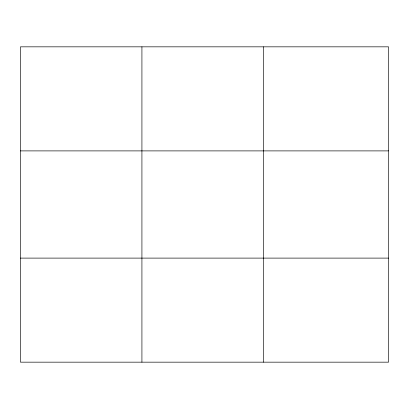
<?xml version="1.0" encoding="UTF-8"?>
<svg xmlns="http://www.w3.org/2000/svg" width="409" height="409" viewBox="0 0 409 409"><rect width="100%" height="100%" fill="white"/><g stroke="black" fill="none" stroke-linecap="round" stroke-linejoin="round"><path stroke-width="0.61" d="M141.923 362.164L141.923 46.836M263.396 362.164L263.396 46.836M388.55 150.895L388.55 46.836L20.45 46.836L20.45 362.164L388.55 362.164L388.55 150.895L20.45 150.895M20.45 258.105L388.55 258.105"/></g></svg>
